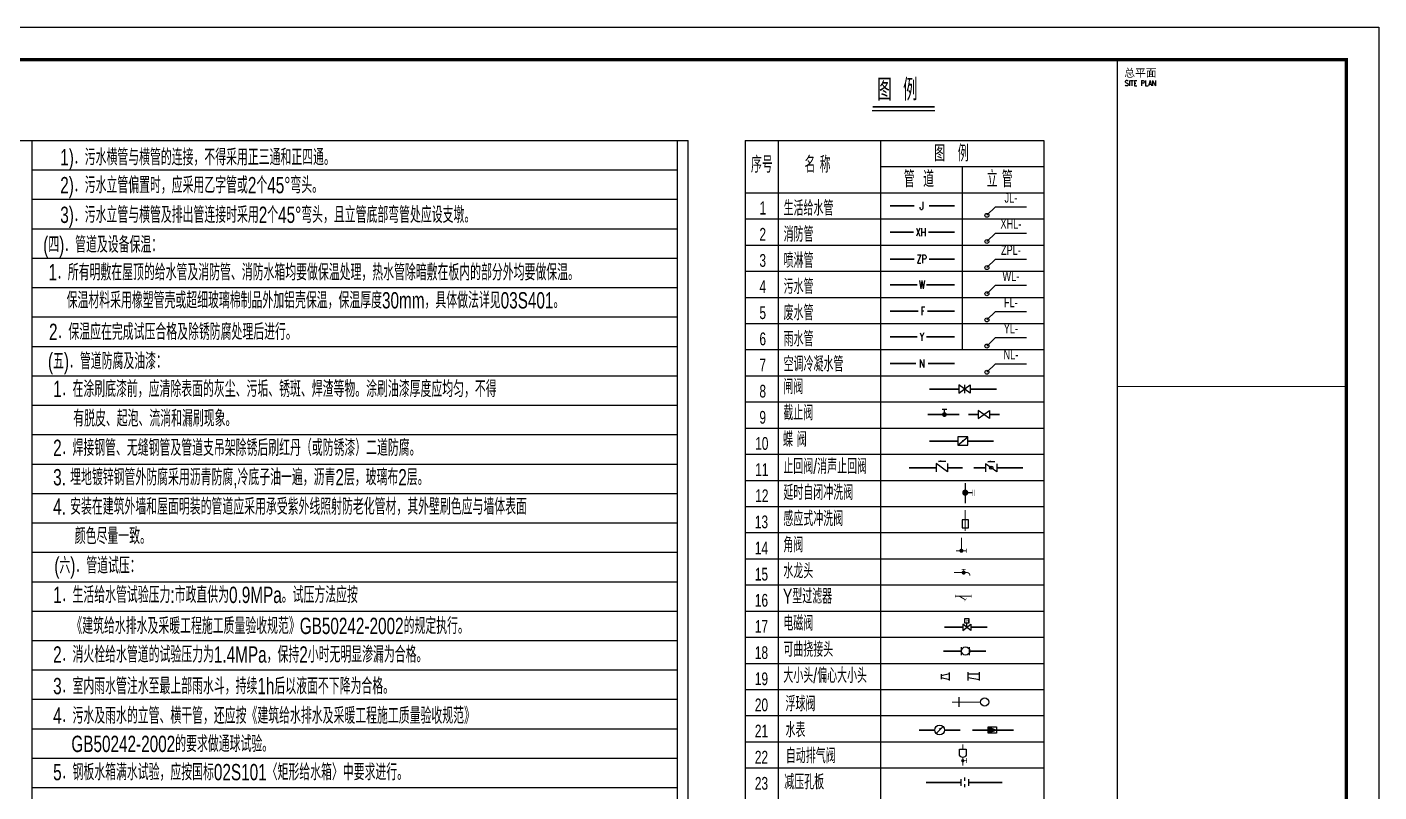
# Model space of a CAD drawing. Header units: millimetres. Extents: x 3804182 to 7463862, y 18008854 to 19247705.
# Drawn here: x 4766836 to 4808172, y 19094377 to 19117785 of the extents above; entities that cross this region are included whole.
import ezdxf
from ezdxf.enums import TextEntityAlignment as Align

# ---------------------------------------------------------------- set-up
doc = ezdxf.new("R2010")
doc.units = ezdxf.units.MM
doc.header["$LTSCALE"] = 1000
doc.header["$MEASUREMENT"] = 0
doc.linetypes.add('W_P', pattern=[7, 6, -1])
for name, color, linetype in [('AXIS_外部', 171, 'Continuous'), ('JZ_0', 7, 'Continuous'), ('JZ__给水', 3, 'Continuous'), ('JZ__给水标注', 3, 'Continuous'), ('JZ_DET1', 8, 'Continuous'), ('JZ_TEXT', 42, 'Continuous'), ('TK', 4, 'Continuous'), ('W_DIM', 4, 'Continuous'), ('WP_F', 1, 'Continuous'), ('WP_F_TXT', 4, 'Continuous'), ('WP_G', 3, 'Continuous'), ('WP_G2', 32, 'Continuous'), ('WP_G2_TXT', 4, 'Continuous'), ('WP_G_PJ', 7, 'Continuous'), ('WP_L', 6, 'Continuous'), ('WP_L_PJ', 7, 'Continuous'), ('WP_L_TXT', 4, 'Continuous'), ('WP_P', 2, 'W_P'), ('WP_P_PJ', 7, 'Continuous'), ('WP_P_TXT', 4, 'Continuous'), ('WP_S', 31, 'W_P'), ('WP_S_TXT', 4, 'Continuous'), ('WP_Y', 6, 'W_P'), ('WP_Y_TXT', 4, 'Continuous')]:
    doc.layers.add(name, color=color, linetype=linetype)
doc.styles.add('DXF', font='ros.shx', dxfattribs={"width": 0.7, "bigfont": 'hzs.shx'})
doc.styles.add('gps_hz', font='hztxt_e.shx', dxfattribs={"width": 0.7, "bigfont": 'hztxt.shx'})
doc.styles.add('HZ', font='rs.shx', dxfattribs={"width": 0.8, "bigfont": 'hztxt.shx'})
doc.styles.add('ROMANS', font='romans', dxfattribs={"width": 0.65, "height": 231.275})
doc.styles.get("Standard").update_dxf_attribs({"font": 'gbenor.shx', "bigfont": 'gbcbig.shx'})
doc.styles.add('图签宋体', font='', dxfattribs={"height": 300})
doc.styles.get('图签宋体').set_extended_font_data('NSimSun')

# ---------------------------------------------------------------- blocks, each defined once
blk = doc.blocks.new('$VA035_1')
for points, const_width in [([(-250, 0), (250, 0)], 30), ([(-250, -50), (-250, 50)], 10), ([(-128, 0), (67, -114)], 30), ([(250, -50), (250, 50)], 10), ([(35, -154), (99, -74)], 10)]:
    blk.add_lwpolyline(points, dxfattribs=dict(const_width=const_width))
at = {"flags": 1}
for tag in ['UNIT', 'WHAT', 'SPEC']:
    blk.add_attdef(tag, (0, 0), '', height=0.001, dxfattribs=at)
blk = doc.blocks.new('$GS001_1')
at = {"const_width": 30}
blk.add_lwpolyline([(0, 0), (-400, 0, 0.443942), (-486, -95, -1.105826)], format="xyb", dxfattribs=at)
at = {"const_width": 15}
for points in [[(-231, 100), (-359, 100)], [(-296, 0), (-296, 100)]]:
    blk.add_lwpolyline(points, dxfattribs=at)
at = {"const_width": 62.5}
blk.add_lwpolyline([(-265, 0, -1), (-327, 0, -1)], format="xyb", close=True, dxfattribs=at)
at = {"flags": 1}
for tag in ['UNIT', 'WHAT', 'SPEC']:
    blk.add_attdef(tag, (0, 0), '', height=0.0001, dxfattribs=at)
blk = doc.blocks.new('$VA028_1')
for p, q in [((-0.49, -0.52), (-0.49, 0.48)), ((0.5, -0.52), (0.5, 0.48))]:
    blk.add_line(p, q)
blk.add_circle((0, 0), 0.5)
at = {"style": 'HZ', "width": 0.7, "flags": 1}
for tag in ['UNIT', 'WHAT', 'SPEC']:
    blk.add_attdef(tag, (0, 0), '', height=0.001, dxfattribs=at)
blk = doc.blocks.new('$VA027_1')
blk.add_line((212, 150), (212, -150))
at = {"const_width": 30}
blk.add_lwpolyline([(875, 0), (0, 0)], dxfattribs=at)
blk.add_circle((1000, 0), 125)
at = {"style": 'HZ', "width": 0.7, "flags": 1}
for tag in ['UNIT', 'WHAT', 'SPEC']:
    blk.add_attdef(tag, (0, 0), '', height=0.001, dxfattribs=at)
blk = doc.blocks.new('$VA029_1')
for p, q in [((-0.5, -0.5), (-0.5, 0.5)), ((0.5, 0.13), (-0.5, 0.37)), ((0.5, 0.3), (0.5, -0.3)), ((0.5, -0.13), (-0.5, -0.36))]:
    blk.add_line(p, q)
at = {"style": 'HZ', "width": 0.7, "flags": 1}
for tag in ['UNIT', 'WHAT', 'SPEC']:
    blk.add_attdef(tag, (0, 0), '', height=0.001, dxfattribs=at)
blk = doc.blocks.new('gps_fm_zf')
blk.add_line((0, 125), (0, -125))
blk.add_lwpolyline([(-175, 125), (-175, -125), (175, 125), (175, -125)], close=True)
blk = doc.blocks.new('GPS_fm_jzfx')
for p, q in [((-72, 170), (72, 170)), ((0, 73), (0, 170))]:
    blk.add_line(p, q)
at = {"const_width": 73.1}
blk.add_lwpolyline([(-37, 0, 1), (37, 0, 1)], format="xyb", close=True, dxfattribs=at)
blk = doc.blocks.new('GPS_fm_jzfd')
blk.add_lwpolyline([(-175, 125), (-175, -125), (175, 125), (175, -125)], close=True)
blk = doc.blocks.new('GPS_fm_df')
blk.add_line((-150, -125), (150, 125))
blk.add_lwpolyline([(-150, -125), (150, -125), (150, 125), (-150, 125)], close=True)
at = {"const_width": 29.3}
blk.add_lwpolyline([(-15, 0, 1), (15, 0, 1)], format="xyb", close=True, dxfattribs=at)
blk = doc.blocks.new('GPS_gs_xlpy')
for points, const_width in [([(170, 0), (170, 400)], 30), ([(0, 0), (320, 0)], 30), ([(320, -62), (320, 62)], 15)]:
    blk.add_lwpolyline(points, dxfattribs=dict(const_width=const_width))
at = {"const_width": 62.5}
blk.add_lwpolyline([(138.75, 0, -1), (201.25, 0, -1)], format="xyb", close=True, dxfattribs=at)
blk = doc.blocks.new('gps_感应式冲洗阀s')
at = {"const_width": 30}
blk.add_lwpolyline([(0, 0), (0, -650)], dxfattribs=at)
blk.add_lwpolyline([(-100, -550), (100, -550), (100, -300), (-100, -300)], close=True)
blk = doc.blocks.new('GPS_fm_dxf')
for p, q in [((-108, 187), (-25, 208)), ((111, 187), (-108, 187)), ((-25, 208), (-56, 187))]:
    blk.add_line(p, q)
blk.add_lwpolyline([(175, 125), (175, -125), (-175, 125), (-175, -125)])
blk.add_circle((0, 0), 50)
blk = doc.blocks.new('GPS_fm_pxyjg')
for p, q in [((0, -120), (0, 130)), ((0, 71), (350, 71)), ((350, -120), (350, 130)), ((0, -98), (350, -43))]:
    blk.add_line(p, q)
blk = doc.blocks.new('$QC035_1')
blk.add_line((-93, -93), (93, 93))
blk.add_lwpolyline([(93, 93, 0, 50, 0), (-13, 22, 50, 50, 0)], format="xyseb")
blk.add_circle((0, 0), 150)
at = {"style": 'HZ', "flags": 1}
for tag in ['UNIT', 'WHAT', 'SPEC']:
    blk.add_attdef(tag, (0, 0), '', height=0.001, dxfattribs=at)
blk = doc.blocks.new('GPS_fm_swsb')
blk.add_hatch(color=256).paths.add_polyline_path([(175, 0), (-175, 125), (-175, -125)])
blk.add_lwpolyline([(-175, -125), (175, 0), (-175, 125)])
blk.add_lwpolyline([(-175, -125), (175, -125), (175, 125), (-175, 125)], close=True)
blk = doc.blocks.new('$VA026_2')
blk.add_lwpolyline([(-100, 499), (100, 499), (100, 319, -0.683235), (-100, 319), (-100, 499)], format="xyb")
for points, const_width in [([(0, 499), (0, 649)], 30), ([(0, 251), (0, 0)], 30), ([(0, 149), (120, 149)], 15), ([(120, 229), (120, 79)], 15)]:
    blk.add_lwpolyline(points, dxfattribs=dict(const_width=const_width))
at = {"const_width": 50}
blk.add_lwpolyline([(-25, 149, 1), (25, 149, 1)], format="xyb", close=True, dxfattribs=at)
at = {"style": 'HZ', "width": 0.7, "flags": 1}
for tag in ['UNIT', 'WHAT', 'SPEC']:
    blk.add_attdef(tag, (0, 0), '', height=0.001, dxfattribs=at)
blk = doc.blocks.new('$VA013_1')
blk.add_line((0, 0), (0, 0.55))
for points in [[(-0.5, 0.4), (-0.5, -0.4), (0.5, 0.4), (0.5, -0.4)], [(-0.3, 0.55), (0.3, 0.55), (0.3, 1.05), (-0.3, 1.05)]]:
    blk.add_lwpolyline(points, close=True)
at = {"width": 0.85}
blk.add_text('M', height=0.35, dxfattribs=at).set_placement((-0.09, 0.59))
at = {"style": 'HZ', "flags": 1}
for tag in ['UNIT', 'WHAT', 'SPEC']:
    blk.add_attdef(tag, (0, 0), '', height=0.001, dxfattribs=at)
blk = doc.blocks.new('$VA063_1')
for p, q in [((-120, 100), (-120, -100)), ((0, 150), (0, 50)), ((120, 100), (120, -100)), ((0, -50), (0, -150))]:
    blk.add_line(p, q)
at = {"flags": 1}
for tag, p in [('UNIT', (0, 0)), ('SPEC', (0, -0.001)), ('WHAT', (0, -0.002))]:
    blk.add_attdef(tag, p, '', height=0.001, dxfattribs=at)
blk = doc.blocks.new('GeYuanFrame_81732782', base_point=(20.09, 4.53))
at = {"layer": 'TK'}
blk.add_lwpolyline([(20.09, 4.53), (20.09, 598.53), (861.09, 598.53), (861.09, 4.53)], close=True, dxfattribs=at)
at = {"layer": 'TK', "const_width": 1}
blk.add_lwpolyline([(45.09, 588.53), (851.09, 588.53), (851.09, 14.53), (45.09, 14.53)], close=True, dxfattribs=at)
at = {"layer": 'TK'}
for points, const_width in [([(781.09, 588.53), (781.09, 14.53)], 0.4), ([(781.09, 488.5), (851.09, 488.5)], 0.35)]:
    blk.add_lwpolyline(points, dxfattribs=dict(at, const_width=const_width))
at = {"layer": 'TK', "style": '图签宋体'}
blk.add_text('总平面', height=2.4, dxfattribs=at).set_placement((783.23, 583.28))
at = {"layer": 'TK', "style": 'ROMANS', "width": 0.76}
blk.add_text('SITE PLAN', height=1.697, dxfattribs=at).set_placement((783.35, 580.49))

msp = doc.modelspace()

# ---------------------------------------------------------------- linework, layer by layer
at = {"layer": 'JZ_0', "color": 8}
for p, q in [((4726571.6, 19114312.5), (4787049.3, 19114312.5)), ((4766997.4, 19059384.9), (4766997.4, 19114312.5)), ((4786727.3, 19076512.5), (4786727.3, 19114312.5)), ((4787049.3, 19076512.5), (4787049.3, 19114312.5)), ((4766997.4, 19113412.5), (4786727.3, 19113412.5)), ((4766997.4, 19112512.5), (4786727.3, 19112512.5)), ((4766997.4, 19111612.5), (4786727.3, 19111612.5)), ((4766997.4, 19110712.5), (4786727.3, 19110712.5)), ((4766997.4, 19109812.5), (4786727.3, 19109812.5)), ((4766997.4, 19108912.5), (4786727.3, 19108912.5)), ((4766997.4, 19108012.5), (4786727.3, 19108012.5)), ((4766997.4, 19107112.5), (4786727.3, 19107112.5)), ((4766997.4, 19106212.5), (4786727.3, 19106212.5)), ((4766997.4, 19105312.5), (4786727.3, 19105312.5)), ((4766997.4, 19104412.5), (4786727.3, 19104412.5)), ((4766997.4, 19103512.5), (4786727.3, 19103512.5)), ((4766997.4, 19102612.5), (4786727.3, 19102612.5)), ((4766997.4, 19101712.5), (4786727.3, 19101712.5)), ((4766997.4, 19100812.5), (4786727.3, 19100812.5)), ((4766997.4, 19099912.5), (4786727.3, 19099912.5)), ((4766997.4, 19099012.5), (4786727.3, 19099012.5)), ((4766997.4, 19098112.5), (4786727.3, 19098112.5)), ((4766997.4, 19097212.5), (4786727.3, 19097212.5)), ((4766997.4, 19096312.5), (4786727.3, 19096312.5)), ((4766997.4, 19095412.5), (4786727.3, 19095412.5)), ((4766997.4, 19094512.5), (4786727.3, 19094512.5))]:
    msp.add_line(p, q, dxfattribs=at)
at = {"layer": 'JZ_0', "color": 3}
for p, q in [((4788789.6, 19114312.5), (4797929.4, 19114312.5)), ((4788789.6, 19114312.5), (4788789.6, 19075112.5)), ((4789801.4, 19114312.5), (4789801.4, 19075112.5)), ((4792929.4, 19114312.5), (4792929.4, 19091912.5)), ((4797929.4, 19114312.5), (4797929.4, 19075112.5)), ((4792929.4, 19113512.5), (4797929.4, 19113512.5)), ((4795429.4, 19113512.5), (4795429.4, 19107912.5)), ((4788789.6, 19112712.5), (4797929.4, 19112712.5))]:
    msp.add_line(p, q, dxfattribs=at)
at = {"layer": 'JZ__给水'}
for p, q in [((4794705.1, 19104486.8), (4794788, 19104507.5)), ((4794923.9, 19104486.8), (4794705.1, 19104486.8)), ((4794788, 19104507.5), (4794756.8, 19104486.8))]:
    msp.add_line(p, q, dxfattribs=at)
for points, const_width in [([(4794427, 19106706.6), (4795321.3, 19106706.6)], 50), ([(4795671.3, 19106706.6), (4796487.9, 19106706.6)], 50), ([(4794377.6, 19105926.1), (4795344.1, 19105926.1)], 50), ([(4795613.6, 19105926.1), (4795917.9, 19105926.1)], 50), ([(4796267.9, 19105926.1), (4796577.7, 19105926.1)], 50), ([(4794427, 19105115.7), (4795298.7, 19105115.7)], 50), ([(4795598.7, 19105115.7), (4796394.6, 19105115.7)], 50), ([(4793805, 19104299.3), (4794628.7, 19104299.3)], 50), ([(4794978.7, 19104299.3), (4795440.6, 19104299.3)], 50), ([(4795774.9, 19104299.3), (4796144.6, 19104299.3)], 50), ([(4796487.6, 19104299.3), (4797290.8, 19104299.3)], 50), ([(4795522.2, 19103831.6), (4795522.2, 19103207)], 45), ([(4795522.2, 19103536.1), (4795747.2, 19103536.1)], 45), ([(4795743.6, 19103625.5), (4795743.6, 19103430.5)], 10), ([(4795803.6, 19103625.5), (4795803.6, 19103430.5)], 10)]:
    msp.add_lwpolyline(points, dxfattribs=dict(at, const_width=const_width))
msp.add_lwpolyline([(4794978.7, 19104424.3), (4794978.7, 19104174.3), (4794628.7, 19104424.3), (4794628.7, 19104174.3)], dxfattribs=at)
at = {"layer": 'JZ__给水', "const_width": 93.8}
msp.add_lwpolyline([(4795475.4, 19103536.1, 1), (4795569.1, 19103536.1, 1)], format="xyb", close=True, dxfattribs=at)
at = {"layer": 'JZ_DET1'}
for p, q in [((4788789.6, 19111912.5), (4797929.4, 19111912.5)), ((4788789.6, 19111112.5), (4797929.4, 19111112.5)), ((4788789.6, 19110312.5), (4797929.4, 19110312.5)), ((4788789.6, 19109512.5), (4797929.4, 19109512.5)), ((4788789.6, 19108712.5), (4797929.4, 19108712.5)), ((4788789.6, 19107912.5), (4797929.4, 19107912.5)), ((4788789.6, 19107112.5), (4797929.4, 19107112.5)), ((4788789.6, 19106312.5), (4797929.4, 19106312.5)), ((4788789.6, 19105512.5), (4797929.4, 19105512.5)), ((4788789.6, 19104712.5), (4797929.4, 19104712.5)), ((4788789.6, 19103912.5), (4797929.4, 19103912.5)), ((4788789.6, 19103112.5), (4797929.4, 19103112.5)), ((4788789.6, 19102312.5), (4797929.4, 19102312.5)), ((4788789.6, 19101512.5), (4797929.4, 19101512.5)), ((4788789.6, 19100712.5), (4797929.4, 19100712.5)), ((4788789.6, 19099912.5), (4797929.4, 19099912.5)), ((4788789.6, 19099112.5), (4797929.4, 19099112.5)), ((4788789.6, 19098312.5), (4797929.4, 19098312.5)), ((4788789.6, 19097512.5), (4797929.4, 19097512.5)), ((4788789.6, 19096712.5), (4797929.4, 19096712.5)), ((4788789.6, 19095912.5), (4797929.4, 19095912.5)), ((4788789.6, 19095112.5), (4797929.4, 19095112.5))]:
    msp.add_line(p, q, dxfattribs=at)
at = {"layer": 'JZ_TEXT'}
msp.add_line((4792680.8, 19115230.8), (4794587.4, 19115230.8), dxfattribs=at)
at = {"layer": 'JZ_TEXT', "const_width": 41.7}
msp.add_lwpolyline([(4792689.9, 19115342.5), (4794591, 19115342.5)], dxfattribs=at)
at = {"layer": 'W_DIM'}
for p, q in [((4796183.9, 19112022.5), (4796443.3, 19112281.8)), ((4796443.3, 19112281.8), (4797393.3, 19112281.8)), ((4796183.9, 19111222.5), (4796443.3, 19111481.8)), ((4796443.3, 19111481.8), (4797393.3, 19111481.8)), ((4796183.9, 19110422.5), (4796443.3, 19110681.8)), ((4796443.3, 19110681.8), (4797393.3, 19110681.8)), ((4796183.9, 19109622.5), (4796443.3, 19109881.8)), ((4796443.3, 19109881.8), (4797393.3, 19109881.8)), ((4796183.9, 19108822.5), (4796443.3, 19109081.8)), ((4796443.3, 19109081.8), (4797393.3, 19109081.8)), ((4796183.9, 19108022.5), (4796443.3, 19108281.8)), ((4796443.3, 19108281.8), (4797393.3, 19108281.8)), ((4796183.9, 19107222.5), (4796443.3, 19107481.8)), ((4796443.3, 19107481.8), (4797393.3, 19107481.8))]:
    msp.add_line(p, q, dxfattribs=at)
for centre in [(4796183.9, 19112022.5), (4796183.9, 19111222.5), (4796183.9, 19110422.5), (4796183.9, 19109622.5), (4796183.9, 19108822.5), (4796183.9, 19108022.5), (4796183.9, 19107222.5)]:
    msp.add_circle(centre, 60, dxfattribs=at)
at = {"layer": 'WP_F', "const_width": 50}
for points in [[(4793221.5, 19111506.2), (4793941.3, 19111506.2)], [(4794391.3, 19111506.2), (4795195.1, 19111506.2)]]:
    msp.add_lwpolyline(points, dxfattribs=at)
at = {"layer": 'WP_G', "const_width": 50}
for points in [[(4795446.7, 19099422.4), (4794887.4, 19099422.4)], [(4795697, 19099417.2), (4796197.7, 19099417.2)], [(4795407.1, 19098689.4), (4794847.8, 19098689.4)], [(4795657.4, 19098684.2), (4796158.2, 19098684.2)], [(4794108.1, 19096271.9), (4794587.3, 19096271.9)], [(4794887.3, 19096271.9), (4795375.6, 19096271.9)], [(4795739.9, 19096271.9), (4796219, 19096271.9)], [(4796481.5, 19096271.9), (4797007.4, 19096271.9)], [(4794323.1, 19094670.3), (4795371.5, 19094670.3)], [(4795622.2, 19094670.3), (4796652.7, 19094670.3)]]:
    msp.add_lwpolyline(points, dxfattribs=at)
at = {"layer": 'WP_G2', "const_width": 50}
for points in [[(4793221.5, 19112311.5), (4793968.1, 19112311.5)], [(4794418.1, 19112311.5), (4795195.1, 19112311.5)]]:
    msp.add_lwpolyline(points, dxfattribs=at)
at = {"layer": 'WP_L', "const_width": 50}
for points in [[(4793221.5, 19110684.2), (4793968.1, 19110684.2)], [(4794418.1, 19110684.2), (4795195.1, 19110684.2)]]:
    msp.add_lwpolyline(points, dxfattribs=at)
at = {"layer": 'WP_P', "const_width": 50}
for points in [[(4793221.5, 19109900), (4794061.9, 19109900)], [(4794336.9, 19109900), (4795195.1, 19109900)]]:
    msp.add_lwpolyline(points, dxfattribs=at)
at = {"layer": 'WP_S', "const_width": 50}
for points in [[(4793221.5, 19109094.3), (4794091.9, 19109094.3)], [(4794366.9, 19109094.3), (4795195.1, 19109094.3)], [(4793221.5, 19107489.5), (4794012.6, 19107489.5)], [(4794383.2, 19107489.5), (4795195.1, 19107489.5)]]:
    msp.add_lwpolyline(points, dxfattribs=at)
at = {"layer": 'WP_Y', "const_width": 50}
for points in [[(4793221.5, 19108303.6), (4794061.9, 19108303.6)], [(4794336.9, 19108303.6), (4795195.1, 19108303.6)]]:
    msp.add_lwpolyline(points, dxfattribs=at)

# ---------------------------------------------------------------- block references
at = {"layer": 'AXIS_外部', "xscale": 100, "yscale": 100, "zscale": 100}
msp.add_blockref('GeYuanFrame_81732782', (4724071.6, 19058384.9), dxfattribs=at)
at = {"layer": 'JZ__给水'}
for name, p in [('gps_fm_zf', (4795496.3, 19106706.6)), ('GPS_fm_jzfx', (4794885.2, 19105926.1)), ('GPS_fm_jzfd', (4796092.9, 19105926.1)), ('GPS_fm_df', (4795448.7, 19105115.7))]:
    msp.add_blockref(name, p, dxfattribs=at)
at = {"layer": 'JZ__给水', "xscale": 0.9799999999813735, "yscale": 0.9799999999813735, "zscale": 0.9799999999813735}
msp.add_blockref('GPS_fm_dxf', (4796316.1, 19104299.3), dxfattribs=at)
at = {"layer": 'JZ__给水标注'}
for name, p in [('gps_感应式冲洗阀s', (4795524, 19103008.3)), ('GPS_gs_xlpy', (4795235.6, 19101759))]:
    msp.add_blockref(name, p, dxfattribs=at)
at = {"layer": 'WP_G_PJ', "xscale": -1}
for name, p in [('$GS001_1', (4795177.9, 19101090.4)), ('GPS_fm_pxyjg', (4795957, 19097909.9))]:
    msp.add_blockref(name, p, dxfattribs=at)
at = {"layer": 'WP_G_PJ'}
for name, p in [('$VA035_1', (4795463.7, 19100369.9)), ('$VA027_1', (4795115.8, 19097130)), ('$QC035_1', (4794737.3, 19096271.9)), ('$VA026_2', (4795447.3, 19095184)), ('$VA063_1', (4795502.2, 19094670.3))]:
    msp.add_blockref(name, p, dxfattribs=at)
at = {"layer": 'WP_G_PJ', "xscale": 250, "yscale": 250, "zscale": 250}
msp.add_blockref('$VA013_1', (4795572, 19099417.2), dxfattribs=at)
at = {"layer": 'WP_G_PJ', "xscale": -0.75, "yscale": 0.75, "zscale": 0.75, "rotation": 180}
msp.add_blockref('GPS_fm_swsb', (4796350.3, 19096271.9), dxfattribs=at)
at = {"layer": 'WP_L_PJ', "xscale": -250, "yscale": 250, "zscale": 250}
msp.add_blockref('$VA029_1', (4794911.5, 19097908.9), dxfattribs=at)
at = {"layer": 'WP_P_PJ', "xscale": 250, "yscale": 250, "zscale": 250}
msp.add_blockref('$VA028_1', (4795532.1, 19098689.4), dxfattribs=at)

# ---------------------------------------------------------------- texts
at = {"layer": 'JZ_TEXT', "style": 'DXF', "width": 0.7}
for s, height, p in [('图  例', 666.67, (4792831.5, 19115534)), ('图   例', 500, (4794573.7, 19113669.9)), ('1)．污水横管与横管的连接，不得采用正三通和正四通。', 500, (4767851.9, 19113550.2)), ('序号', 500, (4788970.4, 19113327.2)), ('名 称', 500, (4790609.8, 19113327.2)), ('管  道', 500, (4793643.6, 19112883.4)), ('立 管', 500, (4796178.5, 19112883.4)), ('2)．污水立管偏置时，应采用乙字管或2个45%%d弯头。', 500, (4767851.9, 19112697.1)), ('3)．污水立管与横管及排出管连接时采用2个45%%d弯头，且立管底部弯管处应设支墩。', 500, (4767851.9, 19111788.9)), ('生活给水管', 458.33, (4789968.7, 19112013.3)), ('(四)．管道及设备保温：', 500, (4767331.2, 19110876.4)), ('消防管', 458.33, (4789968.7, 19111213.3)), ('喷淋管', 458.33, (4789968.7, 19110413.3)), ('1．所有明敷在屋顶的给水管及消防管、消防水箱均要做保温处理，热水管除暗敷在板内的部分外均要做保温。', 500, (4767489.7, 19110029.2)), ('污水管', 458.33, (4789968.7, 19109613.3)), ('保温材料采用橡塑管壳或超细玻璃棉制品外加铝壳保温，保温厚度30mm，具体做法详见03S401。', 500, (4768047.2, 19109172.3)), ('废水管', 458.33, (4789968.7, 19108813.3)), ('2．保温应在完成试压合格及除锈防腐处理后进行。', 500, (4767508, 19108207.5)), ('雨水管', 458.33, (4789968.7, 19108013.3)), ('(五)．管道防腐及油漆：', 500, (4767475.9, 19107311)), ('空调冷凝水管', 458.33, (4789968.7, 19107242.9)), ('1．在涂刷底漆前，应清除表面的灰尘、污垢、锈斑、焊渣等物。涂刷油漆厚度应均匀，不得', 500, (4767634.4, 19106459)), ('闸阀', 458.33, (4789961.2, 19106549.6)), ('有脱皮、起泡、流淌和漏刷现象。', 500, (4768249.4, 19105559)), ('截止阀', 458.33, (4789961.2, 19105749.6)), ('2．焊接钢管、无缝钢管及管道支吊架除锈后刷红丹（或防锈漆）二道防腐。', 500, (4767634.4, 19104659)), ('蝶 阀', 458.33, (4789948.2, 19104937.4)), ('3. 埋地镀锌钢管外防腐采用沥青防腐,冷底子油一遍，沥青2层，玻璃布2层。', 500, (4767634.4, 19103759)), ('止回阀/消声止回阀', 458.33, (4789961.2, 19104111.6)), ('延时自闭冲洗阀', 458.33, (4789961.2, 19103311.6)), ('4. 安装在建筑外墙和屋面明装的管道应采用承受紫外线照射防老化管材，其外壁刷色应与墙体表面', 500, (4767634.4, 19102859)), ('感应式冲洗阀', 458.33, (4789961.2, 19102511.6)), ('颜色尽量一致。', 500, (4768297, 19101959)), ('角阀', 458.33, (4789961.2, 19101711.6)), ('(六)．管道试压：', 500, (4767671.3, 19101056.5)), ('水龙头', 458.33, (4789961.2, 19100911.6)), ('1．生活给水管试验压力:市政直供为0.9MPa。试压方法应按', 500, (4767634.4, 19100159)), ('Y型过滤器', 458.33, (4789948.2, 19100137.4)), ('《建筑给水排水及采暖工程施工质量验收规范》GB50242-2002的规定执行。', 500, (4768192.2, 19099209.4)), ('电磁阀', 458.33, (4789961.2, 19099311.6)), ('可曲挠接头', 458.33, (4789961.2, 19098511.6)), ('2．消火栓给水管道的试验压力为1.4MPa，保持2小时无明显渗漏为合格。', 500, (4767634.4, 19098334.7)), ('大小头/偏心大小头', 458.33, (4789961.2, 19097711.6)), ('3．室内雨水管注水至最上部雨水斗，持续1h后以液面不下降为合格。', 500, (4767634.4, 19097368.7)), ('浮球阀', 458.33, (4790026.7, 19096846.7)), ('4．污水及雨水的立管、横干管，还应按《建筑给水排水及采暖工程施工质量验收规范》', 500, (4767634.4, 19096462.8)), ('水表', 458.33, (4790026.7, 19096046.7)), ('GB50242-2002的要求做通球试验。', 500, (4768192.2, 19095599)), ('自动排气阀', 458.33, (4790035.2, 19095256.7)), ('5．钢板水箱满水试验，应按国标02S101〈矩形给水箱〉中要求进行。', 500, (4767634.4, 19094735)), ('减压孔板', 458.33, (4789988.8, 19094456.7))]:
    msp.add_text(s, height=height, dxfattribs=at).set_placement(p)
at = {"layer": 'JZ_TEXT', "color": 2, "style": 'DXF', "width": 0.7}
for s, height, p in [('1', 400, (4789229.4, 19112047.1)), ('2', 389.6, (4789229.4, 19111247.1)), ('3', 389.6, (4789229.4, 19110447.1)), ('4', 389.6, (4789229.4, 19109647.1)), ('5', 389.6, (4789229.4, 19108847.1)), ('6', 389.6, (4789229.4, 19108047.1)), ('7', 389.6, (4789229.4, 19107247.1)), ('8', 389.6, (4789229.4, 19106447.1)), ('9', 389.6, (4789229.4, 19105647.1)), ('10', 389.58, (4789099.1, 19104847.1)), ('11', 389.58, (4789099.1, 19104047.1)), ('12', 389.58, (4789099.1, 19103247.1)), ('13', 389.58, (4789088.5, 19102447.1)), ('14', 389.58, (4789088.5, 19101647.1)), ('15', 389.58, (4789088.5, 19100847.1)), ('16', 389.58, (4789088.5, 19100047.1)), ('17', 389.58, (4789088.5, 19099247.1)), ('18', 389.58, (4789088.5, 19098447.1)), ('19', 389.58, (4789088.5, 19097647.1)), ('20', 389.58, (4789088.5, 19096847.1)), ('21', 389.58, (4789088.5, 19096047.1)), ('22', 389.58, (4789088.5, 19095247.1)), ('23', 389.58, (4789088.5, 19094447.1))]:
    msp.add_text(s, height=height, dxfattribs=at).set_placement(p)
at = {"layer": 'W_DIM', "style": 'gps_hz', "width": 0.7}
for s, p in [('JL-', (4796918.3, 19112321.8)), ('XHL-', (4796918.3, 19111521.8)), ('ZPL-', (4796918.3, 19110721.8)), ('WL-', (4796918.3, 19109921.8)), ('FL-', (4796918.3, 19109121.8)), ('YL-', (4796918.3, 19108321.8)), ('NL-', (4796918.3, 19107521.8))]:
    msp.add_text(s, height=300, dxfattribs=at).set_placement(p, align=Align.BOTTOM_CENTER)
at = {"layer": 'WP_F_TXT', "style": 'HZ', "width": 0.7}
msp.add_text('XH', height=250, dxfattribs=at).set_placement((4794166.3, 19111506.2), align=Align.MIDDLE)
at = {"layer": 'WP_G2_TXT', "style": 'HZ', "width": 0.7}
msp.add_text('J', height=250, dxfattribs=at).set_placement((4794193.1, 19112311.5), align=Align.MIDDLE)
at = {"layer": 'WP_L_TXT', "style": 'HZ', "width": 0.7}
msp.add_text('ZP', height=250, dxfattribs=at).set_placement((4794193.1, 19110684.2), align=Align.MIDDLE)
at = {"layer": 'WP_P_TXT', "style": 'HZ', "width": 0.7}
msp.add_text('W', height=250, dxfattribs=at).set_placement((4794199.4, 19109900), align=Align.MIDDLE)
at = {"layer": 'WP_S_TXT', "style": 'HZ', "width": 0.7}
for s, p in [('F', (4794229.4, 19109094.3)), ('N', (4794199.4, 19107489.5))]:
    msp.add_text(s, height=250, dxfattribs=at).set_placement(p, align=Align.MIDDLE)
at = {"layer": 'WP_Y_TXT', "style": 'HZ', "width": 0.7}
msp.add_text('Y', height=250, dxfattribs=at).set_placement((4794199.4, 19108303.6), align=Align.MIDDLE)

doc.saveas('drawing.dxf')
